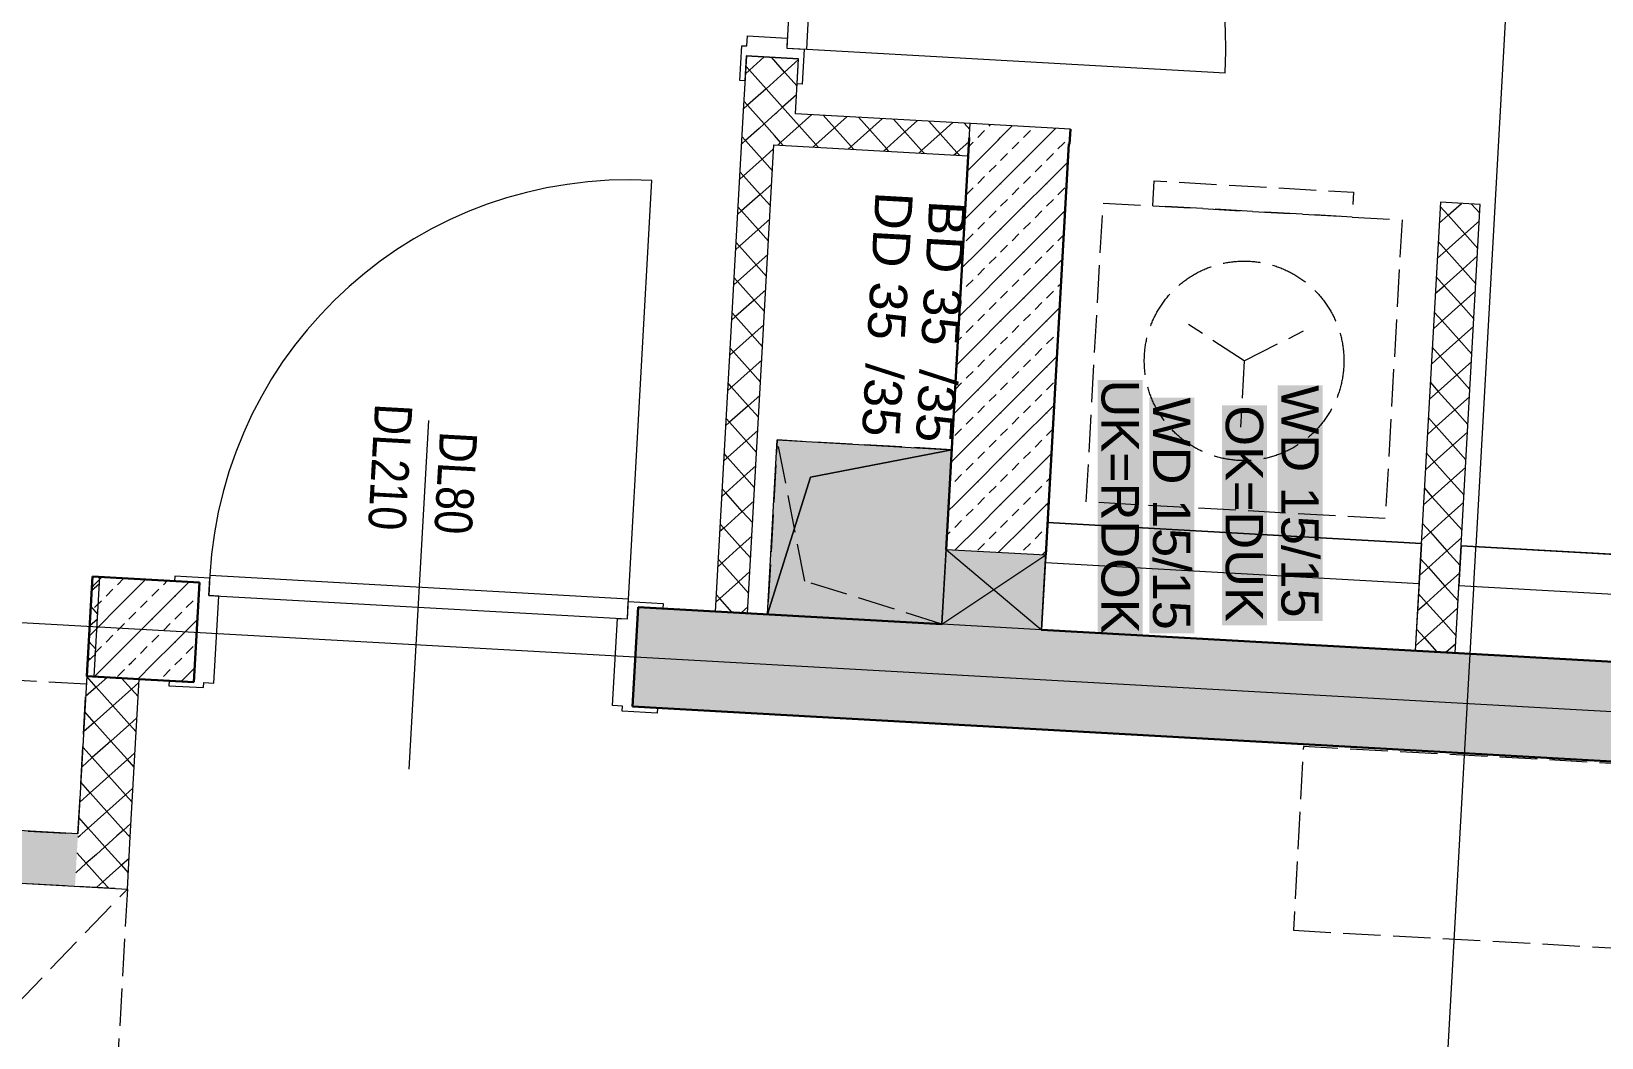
# Model space of a CAD drawing. Header units: metres. Extents: x -19025 to 34897, y -14024 to 26069.
# Drawn here: x -6193 to -3047, y 19361 to 21378 of the extents above; entities that cross this region are included whole.
import ezdxf
from ezdxf.enums import TextEntityAlignment as Align

# ---------------------------------------------------------------- set-up
doc = ezdxf.new("R2010")
doc.units = ezdxf.units.M
doc.header["$MEASUREMENT"] = 0
doc.set_wipeout_variables(frame=1)
doc.linetypes.add('Strichlinie eng', pattern=[0.1, 0.075, -0.025])
doc.linetypes.add('Wipeout_Contour', pattern=[1, 0, -1])
for name, color, linetype in [('11__100 Achsraster', 7, 'Continuous'), ('120 Wand Innen tragend', 7, 'Continuous'), ('121 Wandabschluss', 7, 'Continuous'), ('130 Wand Innen', 7, 'Continuous'), ('510 Moeblierung', 7, 'Continuous'), ('530 Küche', 7, 'Continuous'), ('540 Sanitaereinrichtung', 7, 'Continuous'), ('870 Deckendurchbruchsymbol', 7, 'Continuous'), ('Neubau_130 Wand Innen', 7, 'Continuous')]:
    doc.layers.add(name, color=color, linetype=linetype)
doc.styles.add('ERSTELLTER_STIL_1', font='ARIALN.TTF')
doc.styles.add('ERSTELLTER_STIL_3', font='arial.ttf')
doc.styles.add('ERSTELLTER_STIL_4', font='arialbd.ttf')
doc.linetypes.add('Grenze Bezirk', pattern='A,0,[2,22HAUS116_412 STG1 _ 2.DG_IndexB_2026-08-161.Shx,S=0.001587,R=0,X=0,Y=0],-0.25,0', length=0.25)
pattern_1 = [(221.79148, (0, 0), (-0.03332108, 0.03727875), [0.05, 0]), (311.79148, (0, 0), (0.03727875, 0.03332108), [0.05, 0])]
pattern_2 = [(45, (0, 0), (-0.04596194, 0.04596194), [0.0195, -0.013]), (45, (-0.02298, 0.02298), (-0.04596194, 0.04596194), [0.065, 0])]
pattern_3 = [(131.79131, (0, 0), (0.03727885, 0.03332097), [0.05, 0]), (221.79131, (0, 0), (-0.03332097, 0.03727885), [0.05, 0])]
pattern_4 = [(131.79131, (0, 0), (0.03727885, 0.03332097), [0.05, 0]), (221.79131, (0, 0), (-0.03332097, 0.03727885), [0.05, 0])]

# ---------------------------------------------------------------- blocks, each defined once
blk = doc.blocks.new('Doppelbett 06 27[19]_1', base_point=(-9.2743, 24.1528))
at = {"layer": '510 Moeblierung', "color": 253, "linetype": 'Strichlinie eng', "lineweight": 9, "true_color": 0x9f9f9f}
for p, q in [((-10.0803, 26.3013), (-10.1978, 24.2046)), ((-8.2332, 26.1977), (-10.0803, 26.3013)), ((-10.052, 26.2696), (-10.1332, 24.8219)), ((-9.1584, 26.2195), (-10.052, 26.2696)), ((-8.2648, 26.1695), (-9.1584, 26.2195)), ((-8.3507, 24.101), (-8.2332, 26.1977)), ((-8.346, 24.7217), (-8.2648, 26.1695)), ((-10.1332, 24.8219), (-9.9635, 24.6321)), ((-10.1332, 24.8219), (-9.9534, 24.8118)), ((-9.9635, 24.6321), (-9.9534, 24.8118)), ((-8.5357, 24.5521), (-8.5257, 24.7318)), ((-8.346, 24.7217), (-8.5257, 24.7318)), ((-8.5357, 24.5521), (-8.346, 24.7217)), ((-9.9635, 24.6321), (-9.2496, 24.5921)), ((-9.2496, 24.5921), (-8.5357, 24.5521)), ((-10.6802, 24.5321), (-10.697, 24.2325)), ((-10.181, 24.5041), (-10.6802, 24.5321)), ((-10.1978, 24.2046), (-10.181, 24.5041)), ((-8.3339, 24.4005), (-8.3507, 24.101)), ((-7.8347, 24.3726), (-8.3339, 24.4005)), ((-7.8515, 24.073), (-7.8347, 24.3726)), ((-10.697, 24.2325), (-10.1978, 24.2046)), ((-10.1978, 24.2046), (-8.3507, 24.101)), ((-8.3507, 24.101), (-7.8515, 24.073))]:
    blk.add_line(p, q, dxfattribs=at)
at = {"layer": '510 Moeblierung', "color": 253, "linetype": 'Strichlinie eng', "lineweight": 9, "true_color": 0x9f9f9f, "flags": 128}
for points in [[(-9.9635, 24.6321), (-10.0012, 24.6743), (-10.111, 24.6805), (-10.1345, 24.2611), (-9.3308, 24.2161), (-9.3095, 24.5955)], [(-9.1897, 24.5887), (-9.211, 24.2093), (-8.4073, 24.1643), (-8.3837, 24.5836), (-8.4936, 24.5898), (-8.5357, 24.5521)]]:
    blk.add_lwpolyline(points, close=True, dxfattribs=at)
blk = doc.blocks.new('Anrichte 01 27[42]_1', base_point=(-5.4161, 23.8796))
at = {"layer": '510 Moeblierung', "color": 253, "linetype": 'Strichlinie eng', "lineweight": 9, "true_color": 0x9f9f9f, "flags": 128}
blk.add_lwpolyline([(-5.4161, 23.8796), (-1.9214, 23.688), (-1.9012, 24.0565), (-5.3959, 24.2481)], close=True, dxfattribs=at)
blk = doc.blocks.new('Waschmaschine 01 27[108]_1', base_point=(-5.5317, 24.7213))
at = {"layer": '530 Küche', "color": 8, "linetype": 'Strichlinie eng', "lineweight": 5}
for q in [(-5.6264, 25.0939), (-5.3958, 25.081), (-5.5223, 24.8877)]:
    blk.add_line((-5.5149, 25.0209), q, dxfattribs=at)
at = {"layer": '530 Küche', "color": 8, "linetype": 'Strichlinie eng', "lineweight": 5, "flags": 128}
for points in [[(-5.6978, 25.3316), (-5.695, 25.3815), (-5.2956, 25.3591), (-5.2984, 25.3092)], [(-5.8312, 24.7381), (-5.7976, 25.3372), (-5.1985, 25.3036), (-5.2321, 24.7046)]]:
    blk.add_lwpolyline(points, close=True, dxfattribs=at)
at = {"layer": '530 Küche', "color": 8, "linetype": 'Strichlinie eng', "lineweight": 5}
blk.add_circle((-5.5149, 25.0209), 0.2, dxfattribs=at)
blk = doc.blocks.new('Wand_10_1', base_point=(-6.0085, 24.7024))
at = {"color": 254, "linetype": 'Wipeout_Contour', "lineweight": 0, "ltscale": 101.03845}
blk.add_wipeout([(-5.1598, 24.6548), (-5.9086, 24.6968), (-5.9131, 24.6169), (-5.1643, 24.575)], dxfattribs=at).dxf.layer = 'Neubau_130 Wand Innen'
at = {"color": 254, "linetype": 'Wipeout_Contour', "lineweight": 0, "ltscale": 74.303866}
blk.add_wipeout([(-4.1658, 24.519), (-4.086, 24.5145), (-4.0815, 24.5944)], dxfattribs=at).dxf.layer = 'Neubau_130 Wand Innen'
at = {"layer": 'Neubau_130 Wand Innen', "color": 7, "linetype": 'Continuous', "lineweight": 13}
blk.add_line((-5.1643, 24.575), (-5.1598, 24.6548), dxfattribs=at)
at = {"layer": 'Neubau_130 Wand Innen', "color": 7, "linetype": 'Continuous', "lineweight": 13, "flags": 128}
for points in [[(-5.9086, 24.6968), (-5.9131, 24.6169)], [(-5.1598, 24.6548), (-5.9086, 24.6968)], [(-5.9131, 24.6169), (-5.1643, 24.575)]]:
    blk.add_lwpolyline(points, dxfattribs=at)
at = {"color": 254, "linetype": 'Wipeout_Contour', "lineweight": 0, "ltscale": 75.126854}
blk.add_wipeout([(-4.1658, 24.519), (-4.0815, 24.5944), (-4.1614, 24.5989)], dxfattribs=at).dxf.layer = 'Neubau_130 Wand Innen'
at = {"layer": 'Neubau_130 Wand Innen', "color": 7, "linetype": 'Continuous', "lineweight": 13, "flags": 128}
blk.add_lwpolyline([(-4.0815, 24.5944), (-4.086, 24.5145)], dxfattribs=at)
at = {"color": 254, "linetype": 'Wipeout_Contour', "lineweight": 0, "ltscale": 100.104996}
blk.add_wipeout([(-4.1614, 24.5989), (-5.0799, 24.6503), (-5.0844, 24.5705), (-4.1658, 24.519)], dxfattribs=at).dxf.layer = 'Neubau_130 Wand Innen'
at = {"layer": 'Neubau_130 Wand Innen', "color": 7, "linetype": 'Continuous', "lineweight": 13}
blk.add_line((-5.0799, 24.6503), (-5.0844, 24.5705), dxfattribs=at)
at = {"layer": 'Neubau_130 Wand Innen', "color": 7, "linetype": 'Continuous', "lineweight": 13, "flags": 128}
for points in [[(-4.0815, 24.5944), (-5.0799, 24.6503)], [(-5.0844, 24.5705), (-4.1658, 24.519)]]:
    blk.add_lwpolyline(points, dxfattribs=at)
blk = doc.blocks.new('Wand_69_1', base_point=(-12.1751, 24.3154))
at = {"layer": '130 Wand Innen', "linetype": 'Continuous', "lineweight": 13, "true_color": 0xa7a7a7}
h = blk.add_hatch(dxfattribs=at)
h.set_pattern_fill('GIPSKARTONWAND_0001', color=253, style=0, pattern_type=2)
h.set_pattern_definition(pattern_1)
h.paths.add_polyline_path([(-7.8515, 24.073), (-12.1751, 24.3154), (-12.1809, 24.2106), (-7.8574, 23.9682)])
h = blk.add_hatch(dxfattribs=at)
h.set_pattern_fill('GIPSKARTONWAND_0001', color=253, style=0, pattern_type=2)
h.set_pattern_definition(pattern_1)
h.paths.add_polyline_path([(-7.8515, 24.073), (-7.8574, 23.9682), (-7.7525, 23.9623)])
h = blk.add_hatch(dxfattribs=at)
h.set_pattern_fill('GIPSKARTONWAND_0001', color=253, style=0, pattern_type=2)
h.set_pattern_definition(pattern_1)
h.paths.add_polyline_path([(-7.8515, 24.073), (-7.7525, 23.9623), (-7.7467, 24.0672)])
at = {"layer": '130 Wand Innen', "color": 7, "linetype": 'Continuous', "lineweight": 13, "flags": 128}
for points in [[(-7.8515, 24.073), (-12.1751, 24.3154)], [(-12.1809, 24.2106), (-7.7525, 23.9623)], [(-7.7525, 23.9623), (-7.7467, 24.0672)]]:
    blk.add_lwpolyline(points, dxfattribs=at)
blk = doc.blocks.new('Zargentür 1-Fl 27_8')
at = {"layer": '120 Wand Innen tragend', "color": 7, "linetype": 'Continuous', "lineweight": 13}
for p, q in [((0.42, 0.015), (0.42, 0.855)), ((-0.42, 0.01), (-0.49, 0.01)), ((-0.49, 0.01), (-0.49, 0)), ((-0.49, 0), (-0.44, 0)), ((-0.44, 0), (-0.44, -0.2)), ((-0.42, 0.015), (-0.42, -0.025)), ((0.42, 0.015), (-0.42, 0.015)), ((-0.42, -0.025), (-0.42, 0.01)), ((0.42, -0.025), (0.42, 0.015)), ((0.42, -0.025), (0.42, 0.01)), ((0.42, 0.01), (0.49, 0.01)), ((0.49, 0), (0.44, 0)), ((0.44, 0), (0.44, -0.2)), ((0.49, 0.01), (0.49, 0)), ((-0.4, -0.025), (-0.42, -0.025)), ((-0.42, -0.025), (0.42, -0.025)), ((-0.4, -0.2), (-0.4, -0.025)), ((0.4, -0.2), (0.4, -0.025)), ((0.4, -0.025), (0.42, -0.025)), ((-0.44, -0.2), (-0.49, -0.2)), ((-0.49, -0.2), (-0.49, -0.21)), ((-0.49, -0.21), (-0.42, -0.21)), ((-0.42, -0.21), (-0.42, -0.2)), ((-0.42, -0.2), (-0.4, -0.2)), ((0.42, -0.2), (0.4, -0.2)), ((0.42, -0.21), (0.42, -0.2)), ((0.49, -0.21), (0.42, -0.21)), ((0.44, -0.2), (0.49, -0.2)), ((0.49, -0.2), (0.49, -0.21))]:
    blk.add_line(p, q, dxfattribs=at)
at = {"layer": '120 Wand Innen tragend', "color": 7, "linetype": 'Continuous', "lineweight": 30}
for p, q in [((-0.44, 0), (-0.44, -0.2)), ((-0.44, 0), (-0.44, -0.2)), ((0.44, 0), (0.44, -0.2)), ((0.44, 0), (0.44, -0.2))]:
    blk.add_line(p, q, dxfattribs=at)
at = {"layer": '120 Wand Innen tragend', "color": 7, "linetype": 'Continuous', "lineweight": 13}
blk.add_arc((0.42, 0.015), 0.84, 90, 180, dxfattribs=at)
blk = doc.blocks.new('T Marker 21')
at = {"layer": '120 Wand Innen tragend', "color": 7, "linetype": 'Continuous', "lineweight": 13}
blk.add_line((0, 0.35), (0, -0.35), dxfattribs=at)
at = {"layer": '120 Wand Innen tragend', "color": 7, "lineweight": 13, "style": 'ERSTELLTER_STIL_1'}
for tag, p in [('gs_width_select_pref_50_1', (-0.13, 0.3788)), ('gs_width_select_pref_50_0', (0.0029, 0.3305))]:
    blk.add_attdef(tag, text='', height=0.075, rotation=270, dxfattribs=at).set_placement(p, align=Align.BOTTOM_LEFT)
blk = doc.blocks.new('Wand_82_1', base_point=(-7.7233, 24.483))
at = {"layer": '120 Wand Innen tragend', "linetype": 'Continuous', "lineweight": 0, "true_color": 0x000000}
h = blk.add_hatch(dxfattribs=at)
h.set_pattern_fill('BETON__BEWEHRT_SN46_0001', color=18, style=0, pattern_type=2)
h.set_pattern_definition(pattern_2)
h.paths.add_polyline_path([(-7.8338, 24.3891), (-7.7289, 24.3832), (-7.8226, 24.5888)])
h = blk.add_hatch(dxfattribs=at)
h.set_pattern_fill('BETON__BEWEHRT_SN46_0001', color=18, style=0, pattern_type=2)
h.set_pattern_definition(pattern_2)
h.paths.add_polyline_path([(-7.8226, 24.5888), (-7.7289, 24.3832), (-7.6191, 24.377), (-7.6079, 24.5767)])
h = blk.add_hatch(dxfattribs=at)
h.set_pattern_fill('BETON__BEWEHRT_SN46_0001', color=18, style=0, pattern_type=2)
h.set_pattern_definition(pattern_2)
h.paths.add_polyline_path([(-6.7293, 24.5275), (-6.7405, 24.3278), (-2.3277, 24.0804), (-2.3165, 24.2801)])
at = {"layer": '120 Wand Innen tragend', "color": 7, "linetype": 'Continuous', "lineweight": 30}
for p, q in [((-7.6079, 24.5767), (-7.6191, 24.377)), ((-6.7293, 24.5275), (-6.7405, 24.3278))]:
    blk.add_line(p, q, dxfattribs=at)
at = {"layer": '120 Wand Innen tragend', "color": 7, "linetype": 'Continuous', "lineweight": 30, "flags": 128}
for points in [[(-7.6079, 24.5767), (-7.8226, 24.5888)], [(-6.1203, 24.4933), (-6.7293, 24.5275)], [(-2.3165, 24.2801), (-5.9206, 24.4821)], [(-7.7289, 24.3832), (-7.6191, 24.377)], [(-6.7405, 24.3278), (-2.3277, 24.0804)]]:
    blk.add_lwpolyline(points, dxfattribs=at)
at = {"layer": '130 Wand Innen', "color": 7, "linetype": 'Continuous', "lineweight": 30}
blk.add_line((-7.8338, 24.3891), (-7.7289, 24.3832), dxfattribs=at)
at = {"layer": '130 Wand Innen', "color": 7, "linetype": 'Continuous', "lineweight": 30, "flags": 128}
blk.add_lwpolyline([(-7.8226, 24.5888), (-7.8338, 24.3891)], dxfattribs=at)
at = {"layer": '120 Wand Innen tragend', "color": 7, "linetype": 'Continuous', "lineweight": 13, "rotation": 356.7914836001973}
blk.add_blockref('Zargentür 1-Fl 27_8', (-7.1686, 24.5521), dxfattribs=at)
at = {"layer": '120 Wand Innen tragend', "color": 7, "lineweight": 13}
ref = blk.add_blockref('T Marker 21', (-7.1686, 24.5521), dxfattribs=dict(at, rotation=356.7914836001973))
ref.add_attrib('gs_width_select_pref_50', 'DL80', dxfattribs={"color": 7, "lineweight": 13, "height": 0.075, "rotation": 266.7915, "style": 'ERSTELLTER_STIL_1'}).set_placement((-7.1485, 24.8819), align=Align.BOTTOM_LEFT)
ref.add_attrib('gs_width_select_pref_50_1', 'DL210', dxfattribs={"color": 7, "lineweight": 13, "height": 0.075, "rotation": 266.7915, "style": 'ERSTELLTER_STIL_1'}).set_placement((-7.2785, 24.9376), align=Align.BOTTOM_LEFT)
blk = doc.blocks.new('Wand_83_1', base_point=(-6.5802, 24.419))
at = {"layer": '130 Wand Innen', "linetype": 'Continuous', "lineweight": 13, "true_color": 0xa7a7a7}
h = blk.add_hatch(dxfattribs=at)
h.set_pattern_fill('GIPSKARTONWAND_0001', color=253, style=0, pattern_type=2)
h.set_pattern_definition(pattern_3)
h.paths.add_polyline_path([(-6.522, 25.4573), (-6.4571, 25.4537), (-6.5184, 25.5222)])
h = blk.add_hatch(dxfattribs=at)
h.set_pattern_fill('GIPSKARTONWAND_0001', color=253, style=0, pattern_type=2)
h.set_pattern_definition(pattern_3)
h.paths.add_polyline_path([(-6.5184, 25.5222), (-6.4571, 25.4537), (-6.4535, 25.5186)])
h = blk.add_hatch(dxfattribs=at)
h.set_pattern_fill('GIPSKARTONWAND_0001', color=253, style=0, pattern_type=2)
h.set_pattern_definition(pattern_3)
h.paths.add_polyline_path([(-6.522, 25.4573), (-6.5746, 24.5188), (-6.5097, 24.5152), (-6.4571, 25.4537)])
at = {"layer": '130 Wand Innen', "color": 7, "linetype": 'Continuous', "lineweight": 13, "flags": 128}
for points in [[(-6.5184, 25.5222), (-6.5746, 24.5188)], [(-6.5097, 24.5152), (-6.4571, 25.4537)], [(-6.5097, 24.5152), (-6.5746, 24.5188)]]:
    blk.add_lwpolyline(points, dxfattribs=at)
blk = doc.blocks.new('Wand_84_1', base_point=(-6.5184, 25.5222))
at = {"layer": '130 Wand Innen', "linetype": 'Continuous', "lineweight": 13, "true_color": 0xa7a7a7}
h = blk.add_hatch(dxfattribs=at)
h.set_pattern_fill('GIPSKARTONWAND_0001', color=253, style=0, pattern_type=2)
h.set_pattern_definition([(41.79131, (0, 0), (-0.03332097, 0.03727885), [0.05, 0]), (131.79131, (0, 0), (0.03727885, 0.03332097), [0.05, 0])])
h.paths.add_polyline_path([(-6.4571, 25.4537), (-6.0677, 25.4319), (-6.0641, 25.4968), (-6.4535, 25.5186)])
at = {"layer": '130 Wand Innen', "color": 7, "linetype": 'Continuous', "lineweight": 13, "flags": 128}
for points in [[(-6.0641, 25.4968), (-6.4135, 25.5163)], [(-6.0677, 25.4319), (-6.0641, 25.4968)], [(-6.4571, 25.4537), (-6.0677, 25.4319)]]:
    blk.add_lwpolyline(points, dxfattribs=at)
blk = doc.blocks.new('Wand_85_1', base_point=(-7.7233, 24.483))
at = {"layer": '130 Wand Innen', "linetype": 'Continuous', "lineweight": 13, "true_color": 0xa7a7a7}
h = blk.add_hatch(dxfattribs=at)
h.set_pattern_fill('GIPSKARTONWAND_0001', color=253, style=0, pattern_type=2)
h.set_pattern_definition([(131.79131, (0, 0), (0.03727885, 0.03332097), [0.05, 0]), (221.79131, (0, 0), (-0.03332097, 0.03727885), [0.05, 0])])
h.paths.add_polyline_path([(-7.8338, 24.3891), (-7.8515, 24.073), (-7.7467, 24.0672), (-7.7289, 24.3832)])
at = {"layer": '130 Wand Innen', "color": 7, "linetype": 'Continuous', "lineweight": 30}
blk.add_line((-7.8338, 24.3891), (-7.7289, 24.3832), dxfattribs=at)
at = {"layer": '130 Wand Innen', "color": 7, "linetype": 'Continuous', "lineweight": 13, "flags": 128}
for points in [[(-7.8338, 24.3891), (-7.8515, 24.073)], [(-7.7467, 24.0672), (-7.7289, 24.3832)]]:
    blk.add_lwpolyline(points, dxfattribs=at)
blk = doc.blocks.new('Wand_90_1', base_point=(-7.8226, 24.5888))
at = {"layer": '130 Wand Innen', "linetype": 'Continuous', "lineweight": 13, "true_color": 0xa7a7a7}
h = blk.add_hatch(dxfattribs=at)
h.set_pattern_fill('GIPSKARTONWAND_0001', color=253, style=0, pattern_type=2)
h.set_pattern_definition([(131.79131, (0, 0), (0.03727885, 0.03332097), [0.05, 0]), (221.79131, (0, 0), (-0.03332097, 0.03727885), [0.05, 0])])
h.paths.add_polyline_path([(-7.8226, 24.5888), (-7.8338, 24.3888), (-7.8188, 24.388), (-7.8076, 24.5879)])
at = {"layer": '130 Wand Innen', "color": 7, "linetype": 'Continuous', "lineweight": 13, "flags": 128}
for points in [[(-7.8226, 24.5888), (-7.8338, 24.3888)], [(-7.8076, 24.5879), (-7.8226, 24.5888)], [(-7.8188, 24.388), (-7.8076, 24.5879)], [(-7.8188, 24.388), (-7.8338, 24.3888)]]:
    blk.add_lwpolyline(points, dxfattribs=at)
blk = doc.blocks.new('Wand_114_1', base_point=(-5.1774, 24.3403))
at = {"layer": 'Neubau_130 Wand Innen', "linetype": 'Continuous', "lineweight": 13, "true_color": 0xa7a7a7}
h = blk.add_hatch(dxfattribs=at)
h.set_pattern_fill('GIPSKARTONWAND_0001', color=253, style=0, pattern_type=2)
h.set_pattern_definition([(311.79148, (0, 0), (0.03727875, 0.03332108), [0.05, 0]), (41.79148, (0, 0), (-0.03332108, 0.03727875), [0.05, 0])])
h.paths.add_polyline_path([(-5.092, 24.4357), (-5.0416, 25.3343), (-5.1215, 25.3388), (-5.1718, 24.4402)])
at = {"layer": 'Neubau_130 Wand Innen', "color": 7, "linetype": 'Continuous', "lineweight": 13, "flags": 128}
for points in [[(-5.1215, 25.3388), (-5.1718, 24.4402)], [(-5.0416, 25.3343), (-5.1215, 25.3388)], [(-5.092, 24.4357), (-5.0416, 25.3343)], [(-5.1718, 24.4402), (-5.092, 24.4357)]]:
    blk.add_lwpolyline(points, dxfattribs=at)
blk = doc.blocks.new('Zargentür 1-Fl 27_12')
at = {"layer": 'Neubau_130 Wand Innen', "color": 7, "linetype": 'Continuous', "lineweight": 13}
for p, q in [((0.42, 0.015), (0.42, 0.855)), ((-0.42, 0.01), (-0.49, 0.01)), ((-0.49, 0.01), (-0.49, 0)), ((-0.49, 0), (-0.44, 0)), ((-0.44, 0), (-0.44, -0.105)), ((-0.44, -0.105), (-0.44, 0)), ((-0.44, -0.105), (-0.44, 0)), ((-0.42, 0.015), (-0.42, -0.025)), ((0.42, 0.015), (-0.42, 0.015)), ((-0.42, -0.025), (-0.42, 0.01)), ((0.42, -0.025), (0.42, 0.015)), ((0.42, -0.025), (0.42, 0.01)), ((0.42, 0.01), (0.49, 0.01)), ((0.49, 0), (0.44, 0)), ((0.44, 0), (0.44, -0.105)), ((0.44, -0.105), (0.44, 0)), ((0.44, -0.105), (0.44, 0)), ((0.49, 0.01), (0.49, 0)), ((-0.4, -0.025), (-0.42, -0.025)), ((-0.42, -0.025), (0.42, -0.025)), ((-0.4, -0.105), (-0.4, -0.025)), ((0.4, -0.105), (0.4, -0.025)), ((0.4, -0.025), (0.42, -0.025)), ((-0.44, -0.105), (-0.49, -0.105)), ((-0.49, -0.105), (-0.49, -0.115)), ((-0.49, -0.115), (-0.42, -0.115)), ((-0.42, -0.115), (-0.42, -0.105)), ((-0.42, -0.105), (-0.4, -0.105)), ((0.42, -0.105), (0.4, -0.105)), ((0.42, -0.115), (0.42, -0.105)), ((0.49, -0.115), (0.42, -0.115)), ((0.44, -0.105), (0.49, -0.105)), ((0.49, -0.105), (0.49, -0.115))]:
    blk.add_line(p, q, dxfattribs=at)
blk.add_arc((0.42, 0.015), 0.84, 90, 180, dxfattribs=at)
blk = doc.blocks.new('T Marker 21_16')
at = {"layer": 'Neubau_130 Wand Innen', "color": 7, "linetype": 'Continuous', "lineweight": 13}
blk.add_line((0, -0.455), (0, 0.15), dxfattribs=at)
at = {"layer": 'Neubau_130 Wand Innen', "color": 7, "lineweight": 13, "style": 'ERSTELLTER_STIL_1'}
for tag, p in [('gs_width_select_pref_50_1', (-0.13, -0.182)), ('gs_width_select_pref_50_0', (0.0029, -0.182))]:
    blk.add_attdef(tag, text='', height=0.075, rotation=270, dxfattribs=at).set_placement(p, align=Align.BOTTOM_LEFT)
blk = doc.blocks.new('Wand_116_1', base_point=(-6.4135, 25.5163))
at = {"layer": '130 Wand Innen', "linetype": 'Continuous', "lineweight": 13, "true_color": 0xa7a7a7}
h = blk.add_hatch(dxfattribs=at)
h.set_pattern_fill('GIPSKARTONWAND_0001', color=253, style=0, pattern_type=2)
h.set_pattern_definition(pattern_4)
h.paths.add_polyline_path([(-6.4023, 27.5922), (-6.463, 26.5107), (-6.3581, 26.5048), (-6.2974, 27.5874)])
h = blk.add_hatch(dxfattribs=at)
h.set_pattern_fill('GIPSKARTONWAND_0001', color=253, style=0, pattern_type=2)
h.set_pattern_definition(pattern_4)
h.paths.add_polyline_path([(-6.5184, 25.5222), (-6.4135, 25.5163), (-6.4074, 25.6262), (-6.5122, 25.6321)])
at = {"layer": '130 Wand Innen', "color": 7, "linetype": 'Continuous', "lineweight": 13}
for p, q in [((-6.463, 26.5107), (-6.3581, 26.5048)), ((-6.5122, 25.6321), (-6.4074, 25.6262))]:
    blk.add_line(p, q, dxfattribs=at)
at = {"layer": '130 Wand Innen', "color": 7, "linetype": 'Continuous', "lineweight": 13, "flags": 128}
for points in [[(-6.4023, 27.5922), (-6.463, 26.5107)], [(-6.2974, 27.5874), (-6.4023, 27.5922)], [(-6.3581, 26.5048), (-6.2974, 27.5874)], [(-6.5122, 25.6321), (-6.5184, 25.5222)], [(-6.4135, 25.5163), (-6.4074, 25.6262)]]:
    blk.add_lwpolyline(points, dxfattribs=at)
at = {"layer": 'Neubau_130 Wand Innen', "color": 7, "linetype": 'Continuous', "lineweight": 13, "rotation": 266.7913142487869}
blk.add_blockref('Zargentür 1-Fl 27_12', (-6.3828, 26.0655), dxfattribs=at)
at = {"layer": 'Neubau_130 Wand Innen', "color": 7, "lineweight": 13}
ref = blk.add_blockref('T Marker 21_16', (-6.4876, 26.0714), dxfattribs=dict(at, rotation=86.79131424878695))
ref.add_attrib('gs_width_select_pref_50', 'DL80', dxfattribs={"color": 7, "lineweight": 13, "height": 0.075, "rotation": 356.7913, "style": 'ERSTELLTER_STIL_1'}).set_placement((-6.2827, 26.0858), align=Align.BOTTOM_LEFT)
ref.add_attrib('gs_width_select_pref_50_1', 'DL210', dxfattribs={"color": 7, "lineweight": 13, "height": 0.075, "rotation": 356.7913, "style": 'ERSTELLTER_STIL_1'}).set_placement((-6.2902, 25.9531), align=Align.BOTTOM_LEFT)
blk = doc.blocks.new('Standard-Rastermarker_3')
at = {"layer": '11__100 Achsraster', "color": 8, "linetype": 'Grenze Bezirk', "lineweight": 5}
blk.add_line((1, 0), (10.5964, 0), dxfattribs=at)
at = {"layer": '11__100 Achsraster', "color": 8, "lineweight": 5, "style": 'ERSTELLTER_STIL_4'}
blk.add_attdef('AC_MarkerText_1', text='', height=0.2, rotation=183.2085, dxfattribs=at).set_placement((11.8545, -0.1912), align=Align.TOP_CENTER)
blk = doc.blocks.new('Bodendurchbruch Symbol 27[126]_1', base_point=(-6.4698, 24.5129))
at = {"layer": '870 Deckendurchbruchsymbol', "linetype": 'Continuous', "lineweight": 0, "true_color": 0x9f0000}
blk.add_hatch(color=14, dxfattribs=at).paths.add_polyline_path([(-6.4698, 24.5129), (-6.3836, 24.7878), (-6.1007, 24.8428), (-6.4502, 24.8624)])
at = {"layer": '870 Deckendurchbruchsymbol', "color": 12, "linetype": 'Continuous', "lineweight": 13, "true_color": 0xd40000, "flags": 128}
for points in [[(-6.4698, 24.5129), (-6.4502, 24.8624), (-6.1007, 24.8428), (-6.3836, 24.7878)], [(-6.3836, 24.7878), (-6.1007, 24.8428), (-6.1203, 24.4933), (-6.4698, 24.5129)]]:
    blk.add_lwpolyline(points, close=True, dxfattribs=at)
at = {"layer": '870 Deckendurchbruchsymbol', "color": 12, "lineweight": 13, "true_color": 0xd40000, "insert": (-6.1822, 25.0836), "char_height": 0.075, "attachment_point": 8, "rotation": 266.7913, "style": 'ERSTELLTER_STIL_3'}
blk.add_mtext('\\A1;{\\pqc;\\pt0;\\fArial|b0|i0|c0|p0;\\c204;\\W1.000000;BD 35\\fArial|b0|i0|c0|p0;\\W1.000000;\\A1{\\H.66x;\\S^  ;}\\fArial|b0|i0|c0|p0;\\W1.000000; /35\\fArial|b0|i0|c0|p0;\\W1.000000;\\A1{\\H.66x;\\S^  ;}\\fArial|b0|i0|c0|p0;\\W1.000000;\\fArial|b0|i0|c0|p0;\\W1.000000;\\A1{\\H.66x;\\S^  ;}}', dxfattribs=at)
blk = doc.blocks.new('Bodendurchbruch Symbol 27[127]_1', base_point=(-6.4502, 24.8624))
at = {"layer": '870 Deckendurchbruchsymbol', "linetype": 'Continuous', "lineweight": 0, "true_color": 0x1f0000}
blk.add_hatch(color=18, dxfattribs=at).paths.add_polyline_path([(-6.4698, 24.5129), (-6.1203, 24.4933), (-6.1007, 24.8428), (-6.4502, 24.8624)])
at = {"layer": '870 Deckendurchbruchsymbol', "color": 12, "linetype": 'Strichlinie eng', "lineweight": 13, "true_color": 0xd40000}
for p, q in [((-6.3952, 24.5796), (-6.4502, 24.8624)), ((-6.1203, 24.4933), (-6.3952, 24.5796))]:
    blk.add_line(p, q, dxfattribs=at)
at = {"layer": '870 Deckendurchbruchsymbol', "color": 12, "linetype": 'Strichlinie eng', "lineweight": 13, "true_color": 0xd40000, "flags": 128}
blk.add_lwpolyline([(-6.4698, 24.5129), (-6.1203, 24.4933), (-6.1007, 24.8428), (-6.4502, 24.8624)], close=True, dxfattribs=at)
at = {"layer": '870 Deckendurchbruchsymbol', "color": 12, "lineweight": 13, "true_color": 0xd40000, "insert": (-6.2899, 25.0983), "char_height": 0.075, "attachment_point": 8, "rotation": 266.7913, "style": 'ERSTELLTER_STIL_3'}
blk.add_mtext('\\A1;{\\pqc;\\pt0;\\fArial|b0|i0|c0|p0;\\c204;\\W1.000000;DD 35\\fArial|b0|i0|c0|p0;\\W1.000000;\\A1{\\H.66x;\\S^  ;}\\fArial|b0|i0|c0|p0;\\W1.000000; /35\\fArial|b0|i0|c0|p0;\\W1.000000;\\A1{\\H.66x;\\S^  ;}\\fArial|b0|i0|c0|p0;\\W1.000000;\\fArial|b0|i0|c0|p0;\\W1.000000;\\A1{\\H.66x;\\S^  ;}}', dxfattribs=at)
blk = doc.blocks.new('Wanddurchbruch  - ACB_4')
at = {"layer": '120 Wand Innen tragend', "linetype": 'Continuous', "lineweight": 0, "true_color": 0x3f3f3f}
for points in [[(-0.0701, 0.4158), (0.4015, 0.3894), (0.4065, 0.4793), (-0.0651, 0.5057)], [(-0.0833, 0.3131), (0.431, 0.2843), (0.4361, 0.3741), (-0.0783, 0.4029)]]:
    blk.add_hatch(color=250, dxfattribs=at).paths.add_polyline_path(points)
at = {"layer": '120 Wand Innen tragend', "linetype": 'Continuous', "lineweight": 0, "true_color": 0xffffff}
blk.add_hatch(color=7, dxfattribs=at).paths.add_polyline_path([(-0.075, 0), (0.075, 0), (0.075, 0.2), (-0.075, 0.2)])
at = {"layer": '120 Wand Innen tragend', "color": 7, "linetype": 'Continuous', "lineweight": 18}
for p, q in [((0.075, 0.2), (-0.075, 0.2)), ((-0.075, 0), (0.075, 0.2)), ((0.075, 0), (-0.075, 0.2)), ((-0.075, 0), (0.075, 0))]:
    blk.add_line(p, q, dxfattribs=at)
at = {"layer": '120 Wand Innen tragend', "color": 7, "linetype": 'Continuous', "lineweight": 13}
for p, q in [((-0.075, 0.2), (-0.075, 0)), ((0.075, 0.2), (-0.075, 0.2)), ((0.075, 0), (0.075, 0.2)), ((-0.075, 0), (0.075, 0))]:
    blk.add_line(p, q, dxfattribs=at)
at = {"layer": '120 Wand Innen tragend', "color": 7, "lineweight": 13, "style": 'ERSTELLTER_STIL_3'}
for tag, p in [('mal', (0.1682, 0.4512)), ('zeileZ', (0.1764, 0.3473))]:
    blk.add_attdef(tag, text='', height=0.075, rotation=356.7916, dxfattribs=at).set_placement(p, align=Align.MIDDLE_CENTER)
blk = doc.blocks.new('Wanddurchbruch  - ACB_5')
at = {"layer": '120 Wand Innen tragend', "linetype": 'Continuous', "lineweight": 0, "true_color": 0x3f3f3f}
for points in [[(-0.0311, 0.6712), (0.4404, 0.6448), (0.4455, 0.7347), (-0.0261, 0.7611)], [(-0.0462, 0.5603), (0.3939, 0.5356), (0.399, 0.6255), (-0.0412, 0.6501)]]:
    blk.add_hatch(color=250, dxfattribs=at).paths.add_polyline_path(points)
at = {"layer": '120 Wand Innen tragend', "linetype": 'Continuous', "lineweight": 0, "true_color": 0xffffff}
blk.add_hatch(color=7, dxfattribs=at).paths.add_polyline_path([(-0.075, 0), (0.075, 0), (0.075, 0.2), (-0.075, 0.2)])
at = {"layer": '120 Wand Innen tragend', "color": 7, "linetype": 'Continuous', "lineweight": 18}
for p, q in [((0.075, 0.2), (-0.075, 0.2)), ((-0.075, 0), (0.075, 0.2)), ((0.075, 0), (-0.075, 0.2)), ((-0.075, 0), (0.075, 0))]:
    blk.add_line(p, q, dxfattribs=at)
at = {"layer": '120 Wand Innen tragend', "color": 7, "linetype": 'Continuous', "lineweight": 13}
for p, q in [((-0.075, 0.2), (-0.075, 0)), ((0.075, 0.2), (-0.075, 0.2)), ((0.075, 0), (0.075, 0.2)), ((-0.075, 0), (0.075, 0))]:
    blk.add_line(p, q, dxfattribs=at)
at = {"layer": '120 Wand Innen tragend', "color": 7, "lineweight": 13, "style": 'ERSTELLTER_STIL_3'}
for tag, p in [('mal', (0.2072, 0.7066)), ('zeileZ', (0.1764, 0.5965))]:
    blk.add_attdef(tag, text='', height=0.075, rotation=356.7916, dxfattribs=at).set_placement(p, align=Align.MIDDLE_CENTER)
blk = doc.blocks.new('Wand_199_1', base_point=(-6.0261, 24.3879))
at = {"layer": '120 Wand Innen tragend', "linetype": 'Continuous', "lineweight": 0, "true_color": 0x000000}
h = blk.add_hatch(dxfattribs=at)
h.set_pattern_fill('BETON__BEWEHRT_SN46_0001', color=18, style=0, pattern_type=2)
h.set_pattern_definition(pattern_2)
h.paths.add_polyline_path([(-5.8628, 25.4855), (-6.0624, 25.4967), (-6.0641, 25.4667), (-5.8645, 25.4555)])
h = blk.add_hatch(dxfattribs=at)
h.set_pattern_fill('BETON__BEWEHRT_SN46_0001', color=18, style=0, pattern_type=2)
h.set_pattern_definition(pattern_2)
h.paths.add_polyline_path([(-6.0658, 25.4668), (-6.1119, 24.6431), (-5.9123, 24.6319), (-5.8661, 25.4556)])
at = {"layer": '120 Wand Innen tragend', "color": 7, "linetype": 'Continuous', "lineweight": 30, "flags": 128}
for points in [[(-6.0658, 25.4668), (-6.1119, 24.6431)], [(-6.0641, 25.4667), (-6.0658, 25.4668)], [(-5.9123, 24.6319), (-5.8661, 25.4556)]]:
    blk.add_lwpolyline(points, dxfattribs=at)
at = {"layer": '121 Wandabschluss', "color": 7, "linetype": 'Continuous', "lineweight": 13}
blk.add_line((-5.8628, 25.4855), (-6.0624, 25.4967), dxfattribs=at)
at = {"layer": '121 Wandabschluss', "color": 7, "linetype": 'Continuous', "lineweight": 30}
blk.add_line((-5.8645, 25.4555), (-5.8628, 25.4855), dxfattribs=at)
at = {"layer": '120 Wand Innen tragend', "color": 7, "linetype": 'Continuous', "lineweight": 13}
ref = blk.add_blockref('Wanddurchbruch  - ACB_5', (-6.1161, 24.5682), dxfattribs=dict(at, xscale=-0.9999999999999998, rotation=266.7914836001973))
ref.add_attrib('mal', 'WD 15/15', dxfattribs={"color": 7, "lineweight": 13, "height": 0.075, "rotation": 269.9999, "style": 'ERSTELLTER_STIL_3'}).set_placement((-5.4027, 24.7394), align=Align.MIDDLE_CENTER)
ref.add_attrib('zeileZ', 'OK=DUK', dxfattribs={"color": 7, "lineweight": 13, "height": 0.075, "rotation": 269.9999, "style": 'ERSTELLTER_STIL_3'}).set_placement((-5.5143, 24.7148), align=Align.MIDDLE_CENTER)
ref = blk.add_blockref('Wanddurchbruch  - ACB_4', (-6.1161, 24.5682), dxfattribs=dict(at, xscale=-0.9999999999999998, rotation=266.7914836001973))
ref.add_attrib('mal', 'WD 15/15', dxfattribs={"color": 7, "lineweight": 13, "height": 0.075, "rotation": 269.9999, "style": 'ERSTELLTER_STIL_3'}).set_placement((-5.6599, 24.7148), align=Align.MIDDLE_CENTER)
ref.add_attrib('zeileZ', 'UK=RDOK', dxfattribs={"color": 7, "lineweight": 13, "height": 0.075, "rotation": 269.9999, "style": 'ERSTELLTER_STIL_3'}).set_placement((-5.7632, 24.7288), align=Align.MIDDLE_CENTER)
blk = doc.blocks.new('Standard-Rastermarker_22')
at = {"layer": '11__100 Achsraster', "color": 8, "linetype": 'Grenze Bezirk', "lineweight": 5}
blk.add_line((1, 0), (23.3953, 0), dxfattribs=at)
at = {"layer": '11__100 Achsraster', "color": 8, "lineweight": 5, "style": 'ERSTELLTER_STIL_4'}
blk.add_attdef('AC_MarkerText_1', text='', height=0.2, rotation=273.2085, dxfattribs=at).set_placement((-0.1045, -0.0376), align=Align.TOP_CENTER)
blk = doc.blocks.new('Küche-Hochschrank[147]_1', base_point=(-7.7917, 23.2634))
at = {"layer": '530 Küche', "color": 8, "linetype": 'Strichlinie eng', "lineweight": 5}
for p, q in [((-7.7917, 23.2634), (-8.3516, 23.9959)), ((-8.3908, 23.297), (-7.7525, 23.9623))]:
    blk.add_line(p, q, dxfattribs=at)
at = {"layer": '530 Küche', "color": 8, "linetype": 'Strichlinie eng', "lineweight": 5, "flags": 128}
blk.add_lwpolyline([(-7.7917, 23.2634), (-8.3908, 23.297), (-8.3516, 23.9959), (-7.7525, 23.9623)], close=True, dxfattribs=at)

msp = doc.modelspace()

# ---------------------------------------------------------------- block references
at = {"layer": '130 Wand Innen', "color": 7, "lineweight": 30, "xscale": 1000, "yscale": 1000, "zscale": 1000}
for name, p in [('Wand_116_1', (-4662.208, 21213.282)), ('Wand_83_1', (-4828.893, 20115.89)), ('Wand_84_1', (-4767.043, 21219.16)), ('Wand_90_1', (-6071.248, 20285.691)), ('Wand_85_1', (-5972.01, 20179.971)), ('Wand_69_1', (-10423.731, 20012.338))]:
    msp.add_blockref(name, p, dxfattribs=at)
at = {"layer": '510 Moeblierung', "color": 253, "linetype": 'Strichlinie eng', "lineweight": 9, "true_color": 0x9f9f9f, "xscale": 1000, "yscale": 1000, "zscale": 1000}
for name, p in [('Doppelbett 06 27[19]_1', (-7522.926, 19849.725)), ('Anrichte 01 27[42]_1', (-3664.785, 19576.496))]:
    msp.add_blockref(name, p, dxfattribs=at)
at = {"layer": '530 Küche', "color": 8, "linetype": 'Strichlinie eng', "lineweight": 5, "xscale": 1000, "yscale": 1000, "zscale": 1000}
for name, p in [('Waschmaschine 01 27[108]_1', (-3780.323, 20418.277)), ('Küche-Hochschrank[147]_1', (-6040.383, 18960.353))]:
    msp.add_blockref(name, p, dxfattribs=at)
at = {"layer": '870 Deckendurchbruchsymbol', "color": 12, "linetype": 'Continuous', "lineweight": 13, "true_color": 0xd40000, "xscale": 1000, "yscale": 1000, "zscale": 1000}
for name, p in [('Bodendurchbruch Symbol 27[127]_1', (-4698.87, 20559.309)), ('Bodendurchbruch Symbol 27[126]_1', (-4718.461, 20209.858))]:
    msp.add_blockref(name, p, dxfattribs=at)

# ---------------------------------------------------------------- next in the draw order: block references
at = {"layer": 'Neubau_130 Wand Innen', "color": 7, "lineweight": 30, "xscale": 1000, "yscale": 1000, "zscale": 1000}
msp.add_blockref('Wand_10_1', (-4257.13, 20399.333), dxfattribs=at)

# ---------------------------------------------------------------- next in the draw order: linework, layer by layer
at = {"layer": '540 Sanitaereinrichtung', "color": 251, "linetype": 'Continuous', "lineweight": 5, "true_color": 0x5f5f5f, "flags": 128}
for points in [[(-3408.463, 20351.759), (-3420.496, 20137.096), (-4169.321, 20179.073), (-4157.287, 20393.736)], [(-2330.156, 20291.311), (-2342.189, 20076.648), (-3340.622, 20132.618), (-3328.588, 20347.281)]]:
    msp.add_lwpolyline(points, close=True, dxfattribs=at)

# ---------------------------------------------------------------- next in the draw order: block references
at = {"layer": '11__100 Achsraster', "color": 7, "linetype": 'Continuous', "lineweight": 18, "xscale": 1000, "yscale": 1000, "zscale": 1000}
for name, p, rotation in [('Standard-Rastermarker_3', (-3655.692, 13977.554), 86.79148360019725), ('Standard-Rastermarker_22', (-18511.319, 20882.897), 356.7914836001973)]:
    msp.add_blockref(name, p, dxfattribs=dict(at, rotation=rotation))
at = {"layer": '120 Wand Innen tragend', "color": 7, "lineweight": 30, "xscale": 1000, "yscale": 1000, "zscale": 1000}
for name, p in [('Wand_199_1', (-4274.761, 20084.827)), ('Wand_82_1', (-5972.01, 20179.971))]:
    msp.add_blockref(name, p, dxfattribs=at)
at = {"layer": 'Neubau_130 Wand Innen', "color": 7, "lineweight": 30, "xscale": 1000, "yscale": 1000, "zscale": 1000}
msp.add_blockref('Wand_114_1', (-3426.093, 20037.253), dxfattribs=at)

doc.saveas('drawing.dxf')
